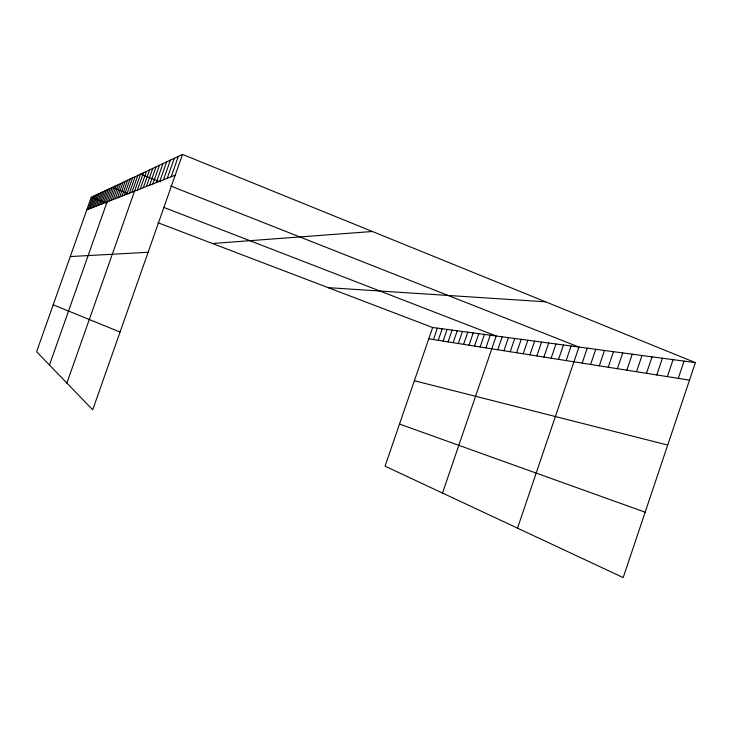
<?xml version="1.0" encoding="UTF-8"?>
<svg xmlns="http://www.w3.org/2000/svg" width="732" height="732" viewBox="0 0 732 732"><rect width="100%" height="100%" fill="white"/><g stroke="black" fill="none" stroke-linecap="round" stroke-linejoin="round"><path stroke-width="1.1" d="M667.364 376.614L673.083 359.641M678.28 378.343L684.072 361.114M695.4 362.633L623.188 577.585L385.05 466.174L432.658 327.506L695.4 362.633L182.533 154.415L91.244 197.283L36.6 351.717L92.708 409.801L182.533 154.415M599.298 365.835L604.495 350.472M608.219 367.244L613.489 351.68M617.387 368.699L622.722 352.916M626.821 370.191L632.228 354.187M636.52 371.728L642.001 355.487M646.502 373.311L652.056 356.832M656.778 374.94L662.414 358.223M536.849 355.935L541.57 342.064M543.913 357.051L548.68 343.015M551.141 358.204L555.972 343.985M558.553 359.375L563.439 344.992M566.147 360.574L571.088 346.007M517.515 528.138L578.939 347.06L170.648 185.983M582.169 363.118L587.229 348.167M590.614 364.454L595.747 349.31M469.011 345.184L473.211 332.923M474.519 346.062L478.765 333.664M480.155 346.95L484.438 334.423M485.902 347.865L490.23 335.201M442.512 493.057L496.159 335.997L163.739 207.366M497.787 349.75L502.207 336.802M503.936 350.72L508.401 337.626M510.222 351.717L514.733 338.477M516.646 352.733L521.211 339.346M523.224 353.776L527.836 340.224M529.959 354.846L534.625 341.139M433.463 339.557L437.379 328.137M438.239 340.316L442.192 328.778M443.107 341.085L447.106 329.437M448.076 341.871L452.111 330.105M453.154 342.677L457.226 330.791M458.333 343.5L462.441 331.486M463.612 344.333L467.766 332.2M103.304 203.395L108.29 189.277M105.179 202.654L110.23 188.362M49.465 365.03L112.216 187.429L128.558 193.751M109.077 201.126L114.247 186.477M111.099 200.339L116.333 185.498M113.167 199.525L118.474 184.491M115.299 198.692L120.679 183.458M117.486 197.832L122.93 182.396M119.728 196.954L125.245 181.316M122.034 196.048L127.624 180.2M124.403 195.115L130.076 179.047M126.837 194.163L132.584 177.867M129.344 193.184L135.173 176.65M131.916 192.168L137.836 175.405M66.877 383.065L140.571 174.115L160.335 181.911M137.387 190.027L143.481 172.752M140.288 188.883L146.473 171.343M143.289 187.712L149.566 169.897M146.382 186.495L152.759 168.397M149.575 185.242L156.053 166.85M152.869 183.952L159.457 165.249M156.282 182.616L162.98 163.593M159.814 181.234L166.621 161.891M163.465 179.798L170.391 160.116M167.244 178.315L174.289 158.286M171.16 176.778L178.334 156.383M88.27 209.288L92.781 196.56M89.798 208.693L94.346 195.819M91.354 208.08L95.956 195.069M92.946 207.458L97.594 194.291M94.574 206.817L99.278 193.504M96.24 206.168L100.998 192.699M97.942 205.491L102.755 191.875M99.689 204.814L104.557 191.025M101.474 204.109L106.405 190.164M86.788 209.874L175.222 175.186M212.426 243.5L372.396 231.495M70.263 256.557L148.111 252.284M328.192 287.658L545.569 301.804M428.778 338.815L689.526 380.128M414.376 380.741L667.712 445.056M399.507 424.048L645.157 512.19M91.244 197.283L106.89 203.249M158.011 222.748L432.658 327.506M53.207 304.787L120.048 332.044"/></g></svg>
